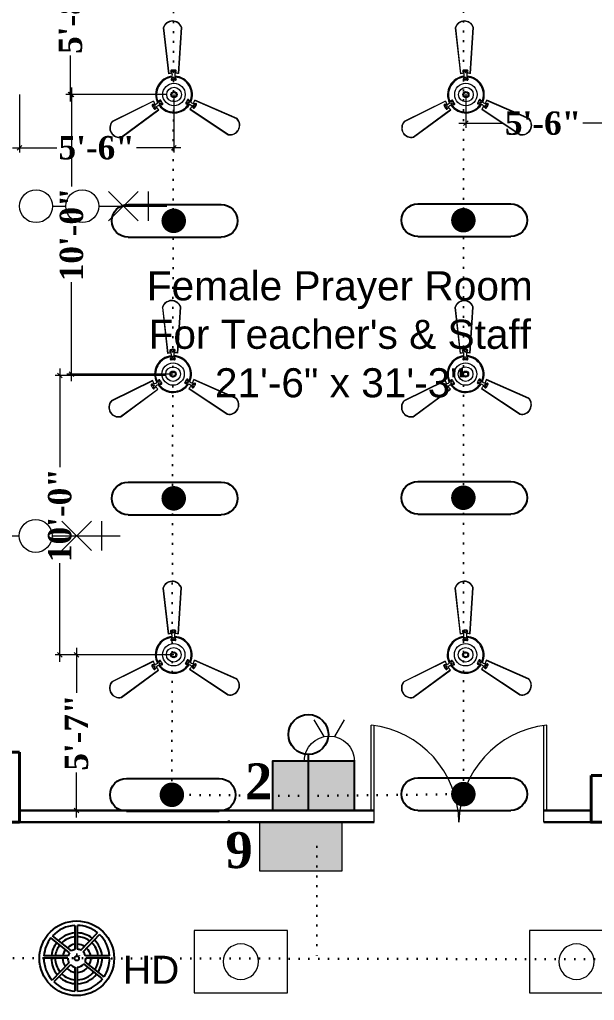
# Model space of a CAD drawing. Header units: inches. Extents: x -12 to 20935469, y -1604 to 24729220.
# Drawn here: x 20824241.7 to 20824488.3, y 24645725.4 to 24646146.2 of the extents above; entities that cross this region are included whole.
import ezdxf

# ---------------------------------------------------------------- set-up
doc = ezdxf.new("R2010")
doc.units = ezdxf.units.IN
doc.header["$LTSCALE"] = 0.03
doc.header["$MEASUREMENT"] = 0
doc.header["$PDMODE"] = 32
doc.header["$PDSIZE"] = 15
doc.linetypes.add('ACAD_ISO02W100', pattern=[15, 12, -3])
doc.linetypes.add('DOT', pattern=[0.25, 0, -0.25])
for name, color, linetype, lineweight in [('0-elect.fixture-3 fan', 200, 'Continuous', 20), ('2', 7, 'Continuous', 9), ('CL BOX', 90, 'ACAD_ISO02W100', 0), ('column', 1, 'Continuous', 40), ('Dimiention', 75, 'Continuous', 18), ('Door', 7, 'Continuous', 18), ('E-CF', 4, 'Continuous', 30), ('line', 7, 'Continuous', 9), ('Main Wall', 7, 'Continuous', 30)]:
    doc.layers.add(name, color=color, linetype=linetype, lineweight=lineweight)
for name, color, linetype in [('DIM TEXT 2025', 7, 'Continuous'), ('H', 154, 'Continuous'), ('heat detactor', 8, 'Continuous'), ('SB TEXT', 215, 'DOT'), ('TEXT', 7, 'Continuous'), ('w', 188, 'DOT')]:
    doc.layers.add(name, color=color, linetype=linetype)
doc.styles.add('2', font='swisscl.ttf')
doc.styles.add('RomanS', font='arial.ttf', dxfattribs={"height": 12})
doc.styles.get("Standard").update_dxf_attribs({"font": 'timesbd.ttf'})
doc.dimstyles.new('arch grid', dxfattribs={"dimtxt": 250, "dimasz": 100, "dimexe": 10, "dimexo": 10, "dimgap": 0.09, "dimtad": 0, "dimdec": 0, "dimzin": 0, "dimdsep": 46, "dimtxsty": 'Standard', "dimblk": 'DOT', "dimcen": 50, "dimdle": 50, "dimclrd": 256, "dimclre": 256, "dimadec": 0, "dimazin": 0, "dimtfac": 1, "dimtdec": 0, "dimtofl": 0, "dimtmove": 0, "dimatfit": 3, "dimldrblk": 'DOT', "dimfxl": 200, "dimfxlon": 1, "dimtolj": 1, "dimtzin": 0, "dimlwd": -1, "dimlwe": -1, "dimarcsym": 1})
doc.dimstyles.new('Standard 8', dxfattribs={"dimtxt": 7, "dimasz": 2, "dimexe": 2, "dimexo": 2, "dimgap": 2, "dimtad": 0, "dimdec": 0, "dimzin": 3, "dimdsep": 46, "dimlunit": 4, "dimtxsty": 'Standard', "dimblk": 'OBLIQUE', "dimcen": 3, "dimdle": 3, "dimclrd": 256, "dimclre": 256, "dimclrt": 256, "dimadec": 0, "dimazin": 0, "dimtfac": 1, "dimtdec": 0, "dimtix": 1, "dimtofl": 0, "dimtmove": 0, "dimatfit": 0, "dimldrblk": 'OBLIQUE', "dimfxl": 1, "dimtolj": 1, "dimtzin": 0, "dimlwd": -1, "dimlwe": -1, "dimarcsym": 0})

# ---------------------------------------------------------------- blocks, each defined once
blk = doc.blocks.new('E-CF')
at = {"layer": '0-elect.fixture-3 fan', "color": 230, "linetype": 'ByBlock', "lineweight": 13, "ltscale": 5}
for p, q in [((-1.45, 6.53), (-2.38, 20.87)), ((-1.35, 6.55), (-2.29, 20.85)), ((3.24, 20.73), (1.65, 6.48)), ((3.34, 20.73), (1.74, 6.45)), ((-19.63, -7.46), (-6.46, -1.71)), ((-19.57, -7.54), (-6.43, -1.8)), ((6.34, -2.1), (19.2, -8.44)), ((6.37, -2.01), (19.25, -8.36)), ((-4.99, -4.44), (-16.92, -12.4)), ((-4.93, -4.51), (-16.88, -12.49)), ((16.28, -13.26), (4.71, -4.73)), ((16.32, -13.17), (4.78, -4.66))]:
    blk.add_line(p, q, dxfattribs=at)
at = {"layer": '0-elect.fixture-3 fan', "color": 232, "linetype": 'ByBlock', "lineweight": 13, "ltscale": 5}
for p, q in [((-0.33, 6.68), (-0.62, 7.28)), ((-0.29, 7.46), (-0.15, 7.2)), ((-0.02, 6.87), (0.23, 7.01)), ((0.48, 7.43), (0.62, 7.18)), ((0.63, 6.66), (0.96, 7.25)), ((-0.35, 5.43), (-0.66, 4.81)), ((-0.35, 4.97), (-0.22, 4.72)), ((0.04, 5.2), (0.29, 5.33)), ((0.42, 4.9), (0.56, 4.65)), ((0.6, 5.41), (0.87, 4.78)), ((-6.08, -2.77), (-6.75, -2.79)), ((-6.68, -3.29), (-6.53, -3.05)), ((-4.99, -2.18), (-4.57, -1.62)), ((-4.52, -2.55), (-4.76, -2.41)), ((-4.53, -3.01), (-3.84, -2.97)), ((-4.46, -2.08), (-4.31, -1.83)), ((-4.13, -2.78), (-3.98, -2.54)), ((4.03, -2.81), (3.74, -2.8)), ((4.47, -2.17), (4.18, -2.17)), ((4.47, -2.63), (4.47, -2.91)), ((4.87, -2.41), (4.49, -1.83)), ((-6.31, -3.97), (-6.16, -3.73)), ((-5.94, -3.44), (-6.18, -3.29)), ((-5.62, -3.61), (-6, -4.17)), ((4.38, -3.22), (3.69, -3.14)), ((5.44, -3.87), (5.79, -4.45)), ((6.19, -4.13), (5.9, -4.12)), ((5.94, -3.05), (6.61, -3.1)), ((5.95, -3.42), (5.94, -3.7)), ((6.6, -3.47), (6.31, -3.46))]:
    blk.add_line(p, q, dxfattribs=at)
at = {"layer": '0-elect.fixture-3 fan', "color": 5, "lineweight": 13}
blk.add_line((0, 0), (0, 0), dxfattribs=at)
at = {"layer": '0-elect.fixture-3 fan', "color": 230, "linetype": 'ByBlock', "lineweight": 13, "ltscale": 5, "extrusion": (0, 0, -1)}
for centre, major_axis, start_param, end_param in [((0.46, 19.91), (-2.12, 2.12), 5.823867, 8.359631), ((0.46, 19.91), (-2.05, 2.05), 5.830329, 8.353169), ((0, 0), (4.72, 4.72), -1.003222, -0.833722), ((0, 0), (4.72, 4.72), -0.690743, -0.521244), ((0, 0), (-4.05, 4.05), 5.068563, 7.021343), ((0, 0), (-3.85, 3.85), 5.085186, 7.003917), ((0, 0), (-4.05, 4.05), 0.879773, 2.832553), ((0, 0), (-3.85, 3.85), 0.896396, 2.815126), ((0, 0), (-4.72, 4.72), 5.068843, 5.238343), ((0, 0), (-3.85, 3.85), 2.990791, 4.909522), ((0, 0), (-4.72, 4.72), 2.66197, 2.831469), ((0, 0), (4.72, 4.72), 3.185569, 3.355068), ((0, 0), (4.05, 4.05), 1.403372, 3.356151), ((0, 0), (4.72, 4.72), 1.403652, 1.573151), ((-17.47, -9.55), (-2.12, 2.12), 3.729471, 6.265236), ((-17.47, -9.55), (-2.05, 2.05), 3.735934, 6.258773), ((17, -10.35), (-2.12, 2.12), 1.635076, 4.170841), ((17, -10.35), (2.05, 2.05), 0.070743, 2.593582)]:
    blk.add_ellipse(centre, major_axis=major_axis, ratio=1, start_param=start_param, end_param=end_param, dxfattribs=at)
at = {"layer": '0-elect.fixture-3 fan', "color": 232, "linetype": 'ByBlock', "lineweight": 13, "ltscale": 5, "extrusion": (0, 0, -1)}
for centre, major_axis, start_param, end_param in [((-0.41, 7.39), (-0.169, 0.169), 5.038692, 7.013305), ((0, 0), (5.4, 5.4), -0.840677, -0.683789), ((-0.22, 7.33), (0.101, 0.101), 3.926991, 10.210176), ((-2.18, 6.1), (-1.37, 1.37), 2.052913, 2.705807), ((0.11, 6.94), (0.101, 0.101), 3.926991, 10.210176), ((0.55, 7.31), (0.101, 0.101), 3.926991, 10.210176), ((2.58, 5.99), (1.46, 1.46), 3.643048, 4.257264), ((0.75, 7.36), (-0.169, 0.169), 0.887007, 2.86162), ((-0.44, 4.71), (0.169, 0.169), 2.26283, 4.381754), ((-0.28, 4.84), (0.101, 0.101), 3.926991, 10.210176), ((0, 0), (3.17, 3.17), -0.878763, -0.645703), ((0.17, 5.27), (0.101, 0.101), 3.926991, 10.210176), ((0.49, 4.78), (0.101, 0.101), 3.926991, 10.210176), ((0.66, 4.68), (0.169, 0.169), 0.376965, 2.49589), ((-6.75, -3.02), (0.169, 0.169), 3.505001, 5.479614), ((-6.6, -3.17), (0.101, 0.101), 3.926991, 10.210176), ((-6.47, -0.75), (1.46, 1.46), 1.548653, 2.162869), ((-4.19, -4.93), (-1.37, 1.37), 6.241703, 6.894597), ((-4.64, -2.48), (-0.101, 0.101), 5.497787, 11.780972), ((-4.38, -1.76), (-0.169, 0.169), 6.136552, 8.255476), ((-4.38, -1.96), (-0.101, 0.101), 5.497787, 11.780972), ((-4.05, -2.66), (0.101, 0.101), 3.926991, 10.210176), ((0, 0), (-3.17, 3.17), 4.880824, 5.113884), ((-3.86, -2.73), (0.169, 0.169), 0.168435, 2.287359), ((3.72, -2.9), (0.169, 0.169), 2.471361, 4.590285), ((0, 0), (-3.17, 3.17), 2.786429, 3.019489), ((3.89, -2.81), (0.101, 0.101), 3.926991, 10.210176), ((4.29, -1.97), (-0.169, 0.169), 5.928021, 8.046946), ((4.33, -2.17), (0.101, 0.101), 3.926991, 10.210176), ((4.47, -2.77), (0.101, 0.101), 3.926991, 10.210176), ((6.36, -1.16), (1.37, 1.37), 2.576511, 3.229406), ((0, 0), (-5.4, 5.4), 4.91891, 5.075797), ((-6.19, -4.04), (0.169, 0.169), 1.373501, 3.348114), ((-6.24, -3.85), (0.101, 0.101), 3.926991, 10.210176), ((-6.06, -3.36), (0.101, 0.101), 3.926991, 10.210176), ((3.89, -5.22), (-1.46, 1.46), 1.025054, 1.63927), ((6, -4.32), (-0.169, 0.169), 2.981402, 4.956015), ((5.95, -3.56), (-0.101, 0.101), 5.497787, 11.780972), ((6.05, -4.13), (0.101, 0.101), 3.926991, 10.210176), ((0, 0), (-5.4, 5.4), 2.824515, 2.981402), ((6.45, -3.47), (-0.101, 0.101), 5.497787, 11.780972), ((6.6, -3.33), (-0.169, 0.169), 0.849902, 2.824515)]:
    blk.add_ellipse(centre, major_axis=major_axis, ratio=1, start_param=start_param, end_param=end_param, dxfattribs=at)
at = {"layer": '0-elect.fixture-3 fan', "linetype": 'ByBlock', "lineweight": 13, "ltscale": 5, "extrusion": (0, 0, -1)}
blk.add_ellipse((0.01, 0.03), major_axis=(-2.47, 2.47), ratio=1, start_param=5.497787, end_param=11.780972, dxfattribs=at)
at = {"layer": '0-elect.fixture-3 fan', "color": 200, "linetype": 'ByBlock', "lineweight": 13, "ltscale": 5, "extrusion": (0, 0, -1)}
blk.add_ellipse((0, 0), major_axis=(-1.61, 1.61), ratio=1, start_param=5.497787, end_param=11.780972, dxfattribs=at)
at = {"layer": '0-elect.fixture-3 fan', "color": 190, "linetype": 'ByBlock', "lineweight": 13, "ltscale": 5, "extrusion": (0, 0, -1)}
for major_axis, start_param, end_param in [((0.666, 0.666), 3.926991, 10.210176), ((-0.461, 0.461), 5.497787, 11.780972)]:
    blk.add_ellipse((0, 0), major_axis=major_axis, ratio=1, start_param=start_param, end_param=end_param, dxfattribs=at)
blk = doc.blocks.new('_Oblique')
at = {"color": 0, "linetype": 'ByBlock', "lineweight": -2}
blk.add_line((-0.5, -0.5), (0.5, 0.5), dxfattribs=at)
blk = doc.blocks.new('*D180')
at = {"layer": 'Defpoints', "color": 0, "transparency": 16777216}
for p in [(20824241.73, 24646114.08), (20824307.84, 24646114.11), (20824241.73, 24646091.22)]:
    blk.add_point(p, dxfattribs=at)
at = {"layer": 'DIM TEXT 2025', "lineweight": 0, "transparency": 16777216}
for p, q in [((20824241.73, 24646114.08), (20824241.73, 24646089.22)), ((20824307.84, 24646114.11), (20824307.84, 24646089.22)), ((20824238.73, 24646091.22), (20824257.67, 24646091.22)), ((20824310.84, 24646091.22), (20824291.9, 24646091.22))]:
    blk.add_line(p, q, dxfattribs=at)
at = {"layer": 'DIM TEXT 2025', "lineweight": 0, "transparency": 16777216, "xscale": 2, "yscale": 2, "zscale": 2, "rotation": 180}
blk.add_blockref('_Oblique', (20824241.73, 24646091.22), dxfattribs=at)
at = {"layer": 'DIM TEXT 2025', "lineweight": 0, "transparency": 16777216, "xscale": 2, "yscale": 2, "zscale": 2}
blk.add_blockref('_Oblique', (20824307.84, 24646091.22), dxfattribs=at)
at = {"layer": 'DIM TEXT 2025', "lineweight": 0, "transparency": 16777216, "insert": (20824274.78, 24646091.22), "char_height": 10, "attachment_point": 5}
blk.add_mtext('\\A1;5\'-6"', dxfattribs=at)
blk = doc.blocks.new('*D219')
at = {"layer": 'Defpoints', "color": 0, "transparency": 16777216}
for p in [(20824499.37, 24646124.62), (20824433.2, 24646114.26), (20824433.2, 24646101.77)]:
    blk.add_point(p, dxfattribs=at)
at = {"layer": 'DIM TEXT 2025', "lineweight": 0, "transparency": 16777216}
for p, q in [((20824499.37, 24646124.62), (20824499.37, 24646099.77)), ((20824433.2, 24646114.26), (20824433.2, 24646099.77)), ((20824430.2, 24646101.77), (20824449.17, 24646101.77)), ((20824502.37, 24646101.77), (20824483.4, 24646101.77))]:
    blk.add_line(p, q, dxfattribs=at)
at = {"layer": 'DIM TEXT 2025', "lineweight": 0, "transparency": 16777216, "xscale": 2, "yscale": 2, "zscale": 2, "rotation": 180}
blk.add_blockref('_Oblique', (20824433.2, 24646101.77), dxfattribs=at)
at = {"layer": 'DIM TEXT 2025', "lineweight": 0, "transparency": 16777216, "xscale": 2, "yscale": 2, "zscale": 2}
blk.add_blockref('_Oblique', (20824499.37, 24646101.77), dxfattribs=at)
at = {"layer": 'DIM TEXT 2025', "lineweight": 0, "transparency": 16777216, "insert": (20824466.29, 24646101.77), "char_height": 10, "attachment_point": 5}
blk.add_mtext('\\A1;5\'-6"', dxfattribs=at)
blk = doc.blocks.new('*D311')
at = {"layer": 'Defpoints', "color": 0, "transparency": 16777216}
for p in [(20824304.76, 24646114.08), (20824264.02, 24645994.13), (20824307.56, 24645994.13)]:
    blk.add_point(p, dxfattribs=at)
at = {"layer": 'DIM TEXT 2025', "lineweight": 0, "transparency": 16777216}
for p, q in [((20824304.76, 24646114.08), (20824262.02, 24646114.08)), ((20824264.02, 24646117.08), (20824264.02, 24646074.68)), ((20824264.02, 24645991.13), (20824264.02, 24646033.53)), ((20824307.56, 24645994.13), (20824262.02, 24645994.13))]:
    blk.add_line(p, q, dxfattribs=at)
at = {"layer": 'DIM TEXT 2025', "lineweight": 0, "transparency": 16777216, "xscale": 2, "yscale": 2, "zscale": 2}
for p, rotation in [((20824264.02, 24646114.08), 90), ((20824264.02, 24645994.13), 270)]:
    blk.add_blockref('_Oblique', p, dxfattribs=dict(at, rotation=rotation))
at = {"layer": 'DIM TEXT 2025', "lineweight": 0, "transparency": 16777216, "insert": (20824264.02, 24646054.1), "char_height": 10, "attachment_point": 5, "rotation": 90}
blk.add_mtext('\\A1;10\'-0"', dxfattribs=at)
blk = doc.blocks.new('*D220')
at = {"layer": 'Defpoints', "color": 0, "transparency": 16777216}
for p in [(20824304.34, 24645993.57), (20824258.99, 24645873.68), (20824307.84, 24645873.68)]:
    blk.add_point(p, dxfattribs=at)
at = {"layer": 'DIM TEXT 2025', "lineweight": 0, "transparency": 16777216}
for p, q in [((20824258.99, 24645996.57), (20824258.99, 24645954.2)), ((20824304.34, 24645993.57), (20824256.99, 24645993.57)), ((20824258.99, 24645870.68), (20824258.99, 24645913.05)), ((20824307.84, 24645873.68), (20824256.99, 24645873.68))]:
    blk.add_line(p, q, dxfattribs=at)
at = {"layer": 'DIM TEXT 2025', "lineweight": 0, "transparency": 16777216, "xscale": 2, "yscale": 2, "zscale": 2}
for p, rotation in [((20824258.99, 24645993.57), 90), ((20824258.99, 24645873.68), 270)]:
    blk.add_blockref('_Oblique', p, dxfattribs=dict(at, rotation=rotation))
at = {"layer": 'DIM TEXT 2025', "lineweight": 0, "transparency": 16777216, "insert": (20824258.99, 24645933.62), "char_height": 10, "attachment_point": 5, "rotation": 90}
blk.add_mtext('\\A1;10\'-0"', dxfattribs=at)
blk = doc.blocks.new('*D221')
at = {"layer": 'Defpoints', "color": 0, "transparency": 16777216}
for p in [(20824307.82, 24645873.71), (20824266.14, 24645806.9), (20824307.82, 24645806.9)]:
    blk.add_point(p, dxfattribs=at)
at = {"layer": 'DIM TEXT 2025', "lineweight": 0, "transparency": 16777216}
for p, q in [((20824266.14, 24645876.71), (20824266.14, 24645857.42)), ((20824307.82, 24645873.71), (20824264.14, 24645873.71)), ((20824266.14, 24645803.9), (20824266.14, 24645823.19)), ((20824307.82, 24645806.9), (20824264.14, 24645806.9))]:
    blk.add_line(p, q, dxfattribs=at)
at = {"layer": 'DIM TEXT 2025', "lineweight": 0, "transparency": 16777216, "xscale": 2, "yscale": 2, "zscale": 2}
for p, rotation in [((20824266.14, 24645873.71), 90), ((20824266.14, 24645806.9), 270)]:
    blk.add_blockref('_Oblique', p, dxfattribs=dict(at, rotation=rotation))
at = {"layer": 'DIM TEXT 2025', "lineweight": 0, "transparency": 16777216, "insert": (20824266.14, 24645840.31), "char_height": 10, "attachment_point": 5, "rotation": 90}
blk.add_mtext('\\A1;5\'-7"', dxfattribs=at)
blk = doc.blocks.new('*D222')
at = {"layer": 'Defpoints', "color": 0, "transparency": 16777216}
for p in [(20824263.56, 24646181.71), (20824304.74, 24646181.71), (20824304.76, 24646114.08)]:
    blk.add_point(p, dxfattribs=at)
at = {"layer": 'DIM TEXT 2025', "lineweight": 0, "transparency": 16777216}
for p, q in [((20824304.74, 24646181.71), (20824261.56, 24646181.71)), ((20824263.56, 24646184.71), (20824263.56, 24646165.01)), ((20824263.56, 24646111.08), (20824263.56, 24646130.78)), ((20824304.76, 24646114.08), (20824261.56, 24646114.08))]:
    blk.add_line(p, q, dxfattribs=at)
at = {"layer": 'DIM TEXT 2025', "lineweight": 0, "transparency": 16777216, "xscale": 2, "yscale": 2, "zscale": 2}
for p, rotation in [((20824263.56, 24646181.71), 90), ((20824263.56, 24646114.08), 270)]:
    blk.add_blockref('_Oblique', p, dxfattribs=dict(at, rotation=rotation))
at = {"layer": 'DIM TEXT 2025', "lineweight": 0, "transparency": 16777216, "insert": (20824263.56, 24646147.89), "char_height": 10, "attachment_point": 5, "rotation": 90}
blk.add_mtext('\\A1;5\'-8"', dxfattribs=at)
blk = doc.blocks.new('FDDF')
at = {"layer": 'line', "color": 6, "linetype": 'Continuous', "lineweight": 25, "ltscale": 50}
for p, q in [((7351582.6, 3307777.3), (7351582.6, 3307351.8)), ((7351732.3, 3307777.3), (7351732.3, 3307351.8))]:
    blk.add_line(p, q, dxfattribs=at)
at = {"layer": 'line', "color": 6, "linetype": 'Continuous', "lineweight": 40, "ltscale": 50, "const_width": 56.1}
blk.add_lwpolyline([(7351657.4, 3307596.9, 1), (7351657.4, 3307540.8, 1)], format="xyb", close=True, dxfattribs=at)
at = {"layer": 'line', "color": 6, "linetype": 'Continuous', "lineweight": 25, "ltscale": 50}
for centre, start, end in [((7351657.4, 3307777.3), 0, 180), ((7351657.4, 3307351.8), 180, 0)]:
    blk.add_arc(centre, 74.8, start, end, dxfattribs=at)
blk = doc.blocks.new('bulb')
at = {"layer": 'line', "color": 4, "lineweight": 25, "ltscale": 50}
for p, q in [((20823168.7, 24658803.9), (20823168.7, 24658777.61)), ((20823168.7, 24658790.76), (20823209.88, 24658790.76))]:
    blk.add_line(p, q, dxfattribs=at)
blk.add_circle((20823224.56, 24658790.76), 14.68, dxfattribs=at)
blk = doc.blocks.new('fgftrfteter')
at = {"layer": 'Dimiention', "color": 4, "ltscale": 50}
for p, q in [((4580894.6, 2288122.5), (4580807.5, 2288269.4)), ((4580988.8, 2288122.5), (4581075.8, 2288269.4)), ((4580719.7, 2287905.6), (4581163.6, 2287905.6))]:
    blk.add_line(p, q, dxfattribs=at)
blk.add_arc((4580941.7, 2287905.6), 221.9, 0, 180, dxfattribs=at)
blk = doc.blocks.new('2PIN')
at = {"layer": 'H', "true_color": 0x000000, "transparency": 33554567}
h = blk.add_hatch(color=18, dxfattribs=at)
h.dxf.hatch_style = 1
h.paths.add_polyline_path([(20823026.99, 24658981.16), (20822972.29, 24658981.16), (20822972.29, 24658948.3), (20823026.99, 24658948.3)])
blk.add_lwpolyline([(20822972.29, 24658981.16), (20823026.99, 24658981.16), (20823026.99, 24658948.3), (20822972.29, 24658948.3)], close=True)
at = {"layer": '2', "color": 6, "lineweight": 25, "transparency": 33554648, "xscale": 0.07559514081214198, "yscale": 0.07559514081214198, "zscale": 0.07559514081214198}
blk.add_blockref('fgftrfteter', (20476692.14, 24486026.62), dxfattribs=at)
blk = doc.blocks.new('GGGFGFG')
at = {"layer": 'line', "color": 4, "ltscale": 50}
for p, q in [((7356688.2, 3293208.1), (7357003, 3293208.1)), ((7356688.2, 3292998.4), (7356688.2, 3293208.1)), ((7357003, 3293208.1), (7357003, 3292998.4)), ((7357003, 3292998.4), (7356688.2, 3292998.4))]:
    blk.add_line(p, q, dxfattribs=at)
blk.add_circle((7356845.6, 3293103.2), 59.6, dxfattribs=at)
blk = doc.blocks.new('gy')
at = {"layer": 'Dimiention', "color": 18, "ltscale": 50, "true_color": 0x000000}
for p, q in [((3543686.26, 5183217.13), (3543686.26, 5183211.14)), ((3543688.4, 5183217.13), (3543694.39, 5183211.14)), ((3543694.39, 5183217.13), (3543688.4, 5183211.14)), ((3543696.38, 5183214.14), (3543682.58, 5183214.14)), ((3543705.77, 5183214.14), (3543703.06, 5183214.14))]:
    blk.add_line(p, q, dxfattribs=at)
for centre in [(3543699.72, 5183214.14), (3543709.11, 5183214.14)]:
    blk.add_circle(centre, 3.34, dxfattribs=at)
blk = doc.blocks.new('JUJUJUKIII')
at = {"layer": 'H', "ltscale": 50, "true_color": 0x999999, "transparency": 33554556}
h = blk.add_hatch(color=253, dxfattribs=at)
h.dxf.hatch_style = 1
h.paths.add_polyline_path([(7363219.9, 3291034.2), (7363425.7, 3291034.2), (7363425.7, 3291376.7), (7363219.9, 3291376.7)])
at = {"layer": 'Dimiention', "color": 4, "ltscale": 50}
blk.add_lwpolyline([(7363219.9, 3291034.2), (7363425.7, 3291034.2), (7363425.7, 3291376.7), (7363219.9, 3291376.7)], close=True, dxfattribs=at)
blk = doc.blocks.new('heat detaCTOR')
for p, q in [((20826806.99, 24664335.71), (20826806.99, 24664325.41)), ((20826808.1, 24664325.48), (20826808.1, 24664335.73)), ((20826809.56, 24664325.06), (20826816.75, 24664332.51)), ((20826804.72, 24664323.99), (20826796.69, 24664330.35)), ((20826805.53, 24664324.77), (20826797.4, 24664331.19)), ((20826810.46, 24664324.4), (20826817.58, 24664331.78)), ((20826803.91, 24664321.62), (20826793.66, 24664321.62)), ((20826804.07, 24664322.73), (20826793.7, 24664322.73)), ((20826804.41, 24664319.72), (20826797.2, 24664312.27)), ((20826819.48, 24664313.72), (20826811.36, 24664320.16)), ((20826821.85, 24664322.73), (20826811.48, 24664322.73)), ((20826821.9, 24664321.62), (20826811.65, 24664321.62)), ((20826805.09, 24664318.84), (20826797.97, 24664311.46)), ((20826806.99, 24664317.83), (20826806.99, 24664307.52)), ((20826808.1, 24664307.5), (20826808.1, 24664317.77)), ((20826818.83, 24664312.83), (20826810.79, 24664319.19))]:
    blk.add_line(p, q)
at = {"layer": 'heat detactor'}
for radius in [16.02, 0.961]:
    blk.add_circle((20826807.78, 24664321.62), radius, dxfattribs=at)
at = {"layer": 'heat detactor', "ltscale": 50}
for radius, start, end in [(14.12, 93.1805, 137.2895), (14.12, 50.5228, 88.685), (14.12, 141.7875, 175.4795), (9.26, 95.4082, 134.2403), (9.26, 53.6686, 87.7533), (9.26, 7.6691, 45.9996), (14.12, 4.5205, 46.0244), (9.26, 141.9072, 172.3309), (6.08, 142.0004, 169.5114), (6.08, 97.3867, 131.5175), (3.87, 142.2004, 163.3657), (3.87, 101.6639, 125.5893), (6.08, 56.4828, 86.9346), (3.87, 62.6166, 85.1763), (3.87, 16.6343, 45.9836), (6.08, 10.4886, 45.9945), (14.12, 179.9779, 221.5042), (9.26, 180, 218.3584), (6.08, 180, 215.5442), (3.87, 180, 209.4431), (1.65, 78.6551, 101.3184), (1.65, 42.0404, 45.9436), (3.87, 337.7128, 0), (6.08, 331.7846, 0), (9.26, 329.0619, 0), (14.12, 326.0126, 0.0221), (6.08, 226.0325, 262.6133), (3.87, 226.0434, 258.3361), (3.87, 274.8237, 321.1017), (6.08, 273.0654, 321.3017), (9.26, 272.2467, 321.395), (14.12, 226.0026, 266.8195), (9.26, 226.0274, 264.5918), (14.12, 271.315, 321.5146)]:
    blk.add_arc((20826807.78, 24664321.62), radius, start, end, dxfattribs=at)
at = {"layer": 'heat detactor'}
for start, end in [(94.5899, 135.3638), (52.5077, 88.0926), (141.8685, 173.4939), (6.5061, 46.0017), (180, 219.5193), (327.9383, 0), (226.0253, 265.4101), (271.9074, 321.4336)]:
    blk.add_arc((20826807.78, 24664321.62), 10.91, start, end, dxfattribs=at)
at = {"insert": (20826827.55, 24664322.73), "char_height": 12, "attachment_point": 1, "style": 'RomanS'}
blk.add_mtext_dynamic_manual_height_columns('HD', width=23.193, gutter_width=60, heights=[0], dxfattribs=at)
blk = doc.blocks.new('*D363')
at = {"ltscale": 50, "transparency": 16777216}
for p, q in [((3479.24, 24649574.13), (3479.24, 24649400.75)), ((3479.42, 24649524.13), (3469.24, 24649524.13)), ((3479.42, 24649400.75), (3469.24, 24649400.75)), ((3479.24, 24649400.75), (3479.24, 8350.74))]:
    blk.add_line(p, q, dxfattribs=at)
at = {"layer": 'Defpoints', "color": 0, "ltscale": 50, "transparency": 16777216}
for p in [(20846678.15, 24649524.13), (3479.24, 24649400.75), (20846678.15, 24649400.75)]:
    blk.add_point(p, dxfattribs=at)
at = {"ltscale": 50, "transparency": 16777216, "xscale": 100, "yscale": 100, "zscale": 100}
for p, rotation in [((3479.24, 24649524.13), 90), ((3479.24, 24649400.75), 270)]:
    blk.add_blockref('_Oblique', p, dxfattribs=dict(at, rotation=rotation))
at = {"color": 0, "ltscale": 50, "transparency": 16777216, "insert": (3479.24, 3397.61), "char_height": 250, "attachment_point": 5, "rotation": 90}
blk.add_mtext('\\A1;{\\H8.57143x;300mm}', dxfattribs=at)
blk = doc.blocks.new('_Dot')
at = {"color": 0, "linetype": 'ByBlock', "lineweight": -2}
blk.add_line((-0.5, 0), (-1, 0), dxfattribs=at)
at = {"color": 0, "linetype": 'ByBlock', "const_width": 0.5}
blk.add_lwpolyline([(-0.25, 0, 1), (0.25, 0, 1)], format="xyb", close=True, dxfattribs=at)

msp = doc.modelspace()

# ---------------------------------------------------------------- linework, layer by layer
at = {"layer": 'column', "lineweight": 40, "ltscale": 20}
for points in [[(20824241.73, 24645831.85), (20824221.73, 24645831.85), (20824221.73, 24645801.87), (20824241.73, 24645801.87)], [(20824486.88, 24645821.86), (20824486.88, 24645801.86), (20824516.86, 24645801.86), (20824516.86, 24645821.86)]]:
    msp.add_lwpolyline(points, close=True, dxfattribs=at)
at = {"layer": 'Door'}
for p, q in [((20824392.48, 24645806.9), (20824392.48, 24645843.5)), ((20824393.78, 24645801.9), (20824393.78, 24645843.47)), ((20824466.58, 24645801.9), (20824466.58, 24645843.47)), ((20824467.88, 24645806.9), (20824467.88, 24645843.5))]:
    msp.add_line(p, q, dxfattribs=at)
for centre, start, end in [((20824387.9, 24645801.46), 0.5906, 83.7783), ((20824472.46, 24645801.46), 96.2217, 179.4094)]:
    msp.add_arc(centre, 42.28, start, end, dxfattribs=at)
at = {"layer": 'Main Wall', "lineweight": 30}
for p, q in [((20824393.78, 24645806.9), (20824241.73, 24645806.91)), ((20824486.88, 24645806.9), (20824466.58, 24645806.9)), ((20824393.78, 24645801.9), (20824241.73, 24645801.91)), ((20824486.88, 24645801.9), (20824466.58, 24645801.9))]:
    msp.add_line(p, q, dxfattribs=at)
at = {"layer": 'w', "linetype": 'DOT', "lineweight": 30, "ltscale": 550, "transparency": 33554661}
for p, q in [((20824307.84, 24646174.73), (20824307.04, 24645813.6)), ((20824432.1, 24646174.99), (20824432.1, 24645813.91)), ((20824365.61, 24645813.11), (20824307.04, 24645813.6)), ((20824365.61, 24645813.11), (20824432.1, 24645813.91)), ((20824331.43, 24645806.9), (20824331.43, 24645801.9)), ((20824369.3, 24645791.3), (20824369.21, 24645743.27)), ((20824192.61, 24645743.6), (20825039.7, 24645742))]:
    msp.add_line(p, q, dxfattribs=at)

# ---------------------------------------------------------------- block references
for name, p, xscale, yscale, zscale, rotation in [('2PIN', (34212906.7, 8790872.86), -0.6429687876420657, 0.6429687876420657, 0.6429687876420657, 2.205941029842506e-07), ('bulb', (35219550.24, 12489762.4), 0.5837749611745884, 0.5837749611745884, 0.5837749611745884, 90.00000004090228)]:
    msp.add_blockref(name, p, dxfattribs=dict(xscale=xscale, yscale=yscale, zscale=zscale, rotation=rotation))
at = {"layer": 'CL BOX', "color": 5, "transparency": 33554457, "xscale": -0.127552882082143, "yscale": 0.127552882082143, "zscale": 0.127552882082143, "rotation": 359.9998993550784}
for p in [(21762722.74, 24225695.56), (21762866.74, 24225695.56)]:
    msp.add_blockref('GGGFGFG', p, dxfattribs=at)
at = {"layer": 'Dimiention', "xscale": 2.112111447955701, "yscale": 2.112111447955701, "zscale": 2.112111447955701, "rotation": 180}
for p in [(28308957.36, 35593592.1), (28308937.36, 35593450.63)]:
    msp.add_blockref('gy', p, dxfattribs=at)
at = {"layer": 'E-CF', "xscale": -1.378879578969062, "yscale": 1.378879578969062, "zscale": 1.378879578969062}
for p in [(20824307.97, 24646114.08), (20824433.2, 24646114.08), (20824307.56, 24645994.13), (20824433.07, 24645994.13), (20824307.84, 24645873.68), (20824433.07, 24645873.68)]:
    msp.add_blockref('E-CF', p, dxfattribs=at)
at = {"layer": 'heat detactor'}
msp.add_blockref('heat detaCTOR', (-2541.54, -18578.16), dxfattribs=at)
at = {"layer": 'line', "color": 5, "xscale": -0.09369666655797602, "yscale": 0.09369666655797602, "zscale": 0.09369666655797602, "rotation": 89.9999999779558}
for p in [(21134216.02, 25334885.7), (21134340.28, 25334885.95), (21134216.02, 25334766.61), (21134340.28, 25334766.87), (21134215.22, 25334639.4), (21134340.27, 25334639.7)]:
    msp.add_blockref('FDDF', p, dxfattribs=at)
at = {"layer": 'line', "color": 5, "lineweight": 0, "transparency": 33554457, "xscale": -0.1026830631760966, "yscale": 0.1026830631760966, "zscale": 0.1026830631760966, "rotation": 90.00000022059409}
msp.add_blockref('JUJUJUKIII', (21162313.48, 25401879.91), dxfattribs=at)

# ---------------------------------------------------------------- texts
at = {"layer": 'SB TEXT', "char_height": 15.435, "width": 227.4581, "attachment_point": 8, "rotation": 0}
for s, insert in [('\\A1;2', (20824344.26, 24645811.65)), ('\\A1;9', (20824335.89, 24645781.95))]:
    msp.add_mtext(s, dxfattribs=dict(at, insert=insert))
at = {"layer": 'TEXT', "color": 30, "lineweight": 5, "ltscale": 20, "insert": (20824379.09, 24646038.25), "char_height": 12.4758, "attachment_point": 2, "style": '2'}
msp.add_mtext_dynamic_manual_height_columns('\\pxsm1;{\\fArial|b0|i0|c0|p34;\\C0;Female Prayer Room\\PFor Teacher\'s & Staff\\P21\'-6" x 31\'-3" }', width=235.5919, gutter_width=0.75, heights=[0], dxfattribs=at)

# ---------------------------------------------------------------- dimensions: what is measured, and where the dimension line sits
at = {"ltscale": 50}
dim = msp.add_linear_dim(base=(3479.24, 24649400.75), p1=(20846678.15, 24649524.13), p2=(20846678.15, 24649400.75), angle=90, text='{\\H8.57143x;300mm}', dimstyle='arch grid', override={"dimblk1": 'Oblique', "dimblk2": 'Oblique', "dimsah": 1, "dimfxl": 0.18}, dxfattribs=at)
dim.commit()
dim.dimension.update_dxf_attribs({"geometry": '*D363', "text_midpoint": (3479.24, 3397.61), "dimtype": 160})
at = {"layer": 'DIM TEXT 2025', "lineweight": 0}
dim = msp.add_linear_dim(base=(20824263.56, 24646181.71), p1=(20824304.76, 24646114.08), p2=(20824304.74, 24646181.71), angle=90, dimstyle='Standard 8', override={"dimtxt": 10, "dimexo": 0, "dimlwd": 0, "dimlwe": 0}, dxfattribs=at)
dim.commit()
dim.dimension.update_dxf_attribs({"geometry": '*D222', "text_midpoint": (20824263.56, 24646147.89), "dimtype": 160})
for base, p1, p2, picture, middle in [((20824433.2, 24646101.77), (20824499.37, 24646124.62), (20824433.2, 24646114.26), '*D219', (20824466.29, 24646101.77)), ((20824241.73, 24646091.22), (20824307.84, 24646114.11), (20824241.73, 24646114.08), '*D180', (20824274.78, 24646091.22))]:
    dim = msp.add_linear_dim(base=base, p1=p1, p2=p2, dimstyle='Standard 8', override={"dimtxt": 10, "dimexo": 0, "dimlwd": 0, "dimlwe": 0}, dxfattribs=at)
    dim.commit()
    dim.dimension.update_dxf_attribs({"geometry": picture, "text_midpoint": middle})
for base, p1, p2, picture, middle in [((20824264.02, 24645994.13), (20824304.76, 24646114.08), (20824307.56, 24645994.13), '*D311', (20824264.02, 24646054.1)), ((20824258.99, 24645873.68), (20824304.34, 24645993.57), (20824307.84, 24645873.68), '*D220', (20824258.99, 24645933.62)), ((20824266.14, 24645806.9), (20824307.82, 24645873.71), (20824307.82, 24645806.9), '*D221', (20824266.14, 24645840.31))]:
    dim = msp.add_linear_dim(base=base, p1=p1, p2=p2, angle=90, dimstyle='Standard 8', override={"dimtxt": 10, "dimexo": 0, "dimlwd": 0, "dimlwe": 0}, dxfattribs=at)
    dim.commit()
    dim.dimension.update_dxf_attribs({"geometry": picture, "text_midpoint": middle})

doc.saveas('drawing.dxf')
